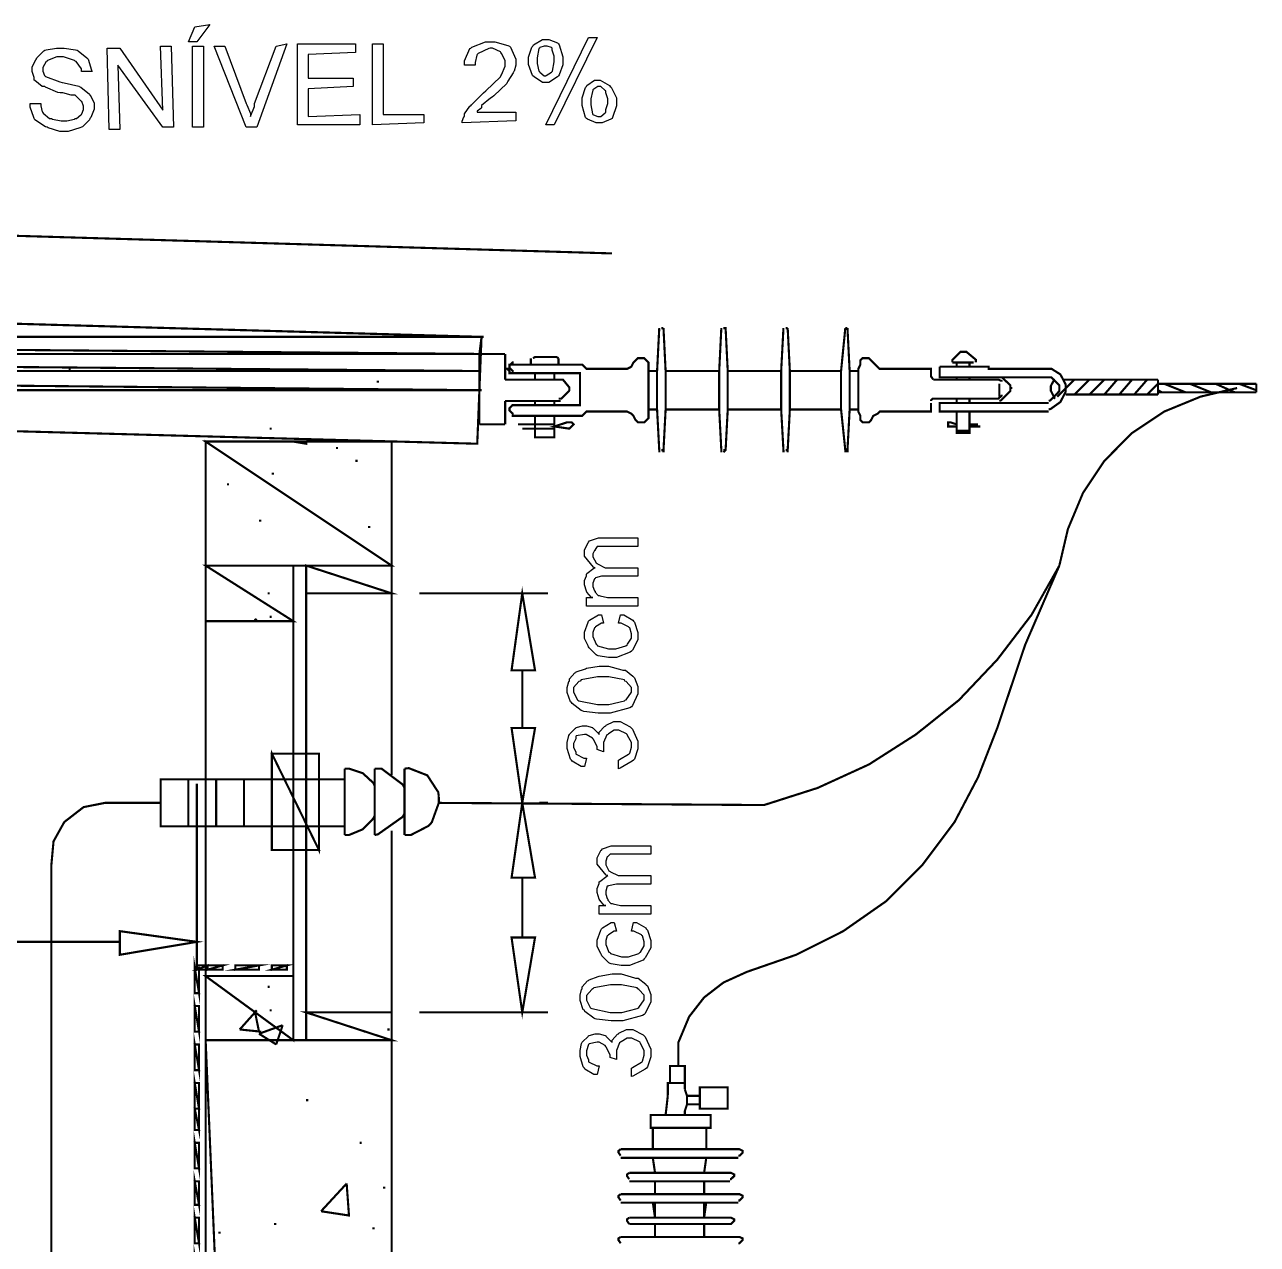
# Model space of a CAD drawing. Extents: x 219 to 1226, y 175 to 465.
# Drawn here: x 635.55 to 659.98, y 440.43 to 464.62 of the extents above; entities that cross this region are included whole.
import ezdxf

# ---------------------------------------------------------------- set-up
doc = ezdxf.new("R2010")
doc.units = 0
doc.header["$MEASUREMENT"] = 0
for name, color, linetype in [('C00-00-00-BLACK', 7, 'Continuous'), ('C00-7E-FF', 150, 'Continuous'), ('C00-FF-00', 3, 'Continuous'), ('C93-95-97', 253, 'Continuous'), ('CFF-00-00', 1, 'Continuous'), ('CFF-7E-00', 30, 'Continuous')]:
    doc.layers.add(name, color=color, linetype=linetype)

msp = doc.modelspace()

# ---------------------------------------------------------------- linework, layer by layer
at = {"layer": 'C00-00-00-BLACK', "const_width": 0.0423}
for points in [[(644.516, 456.307), (605.372, 457.368), (605.456, 459.529), (644.601, 458.426), (644.516, 456.307)], [(654.272, 457.918), (654.018, 457.918), (654.018, 457.834), (654.272, 457.834), (654.272, 457.918)], [(648.08, 457.748), (647.91, 457.748), (647.91, 456.986), (648.08, 456.986), (648.08, 457.748)], [(649.311, 457.748), (648.249, 457.748), (648.249, 456.986), (649.311, 456.986), (649.311, 457.748)], [(650.539, 457.748), (649.48, 457.748), (649.48, 456.986), (650.539, 456.986), (650.539, 457.748)], [(651.726, 457.748), (650.711, 457.748), (650.711, 456.986), (651.726, 456.986), (651.726, 457.748)], [(652.068, 457.748), (651.896, 457.748), (651.896, 456.986), (652.068, 456.986), (652.068, 457.748)], [(646.043, 456.86), (645.661, 456.86), (645.661, 456.434), (646.043, 456.434), (646.043, 456.86)], [(654.272, 456.945), (654.018, 456.945), (654.018, 456.563), (654.272, 456.563), (654.272, 456.945)], [(646.043, 456.649), (646.17, 456.69), (646.3, 456.733), (646.385, 456.733), (646.426, 456.69), (646.385, 456.649), (646.342, 456.606), (646.043, 456.649)], [(640.447, 450.161), (641.379, 448.252), (640.447, 448.252), (640.447, 450.161)], [(641.379, 450.161), (640.447, 450.161), (641.379, 448.252), (641.379, 450.161)], [(641.379, 450.161), (640.444, 450.161), (640.444, 448.252), (641.379, 448.252), (641.379, 450.161)], [(648.631, 443.972), (648.335, 443.972), (648.335, 443.633), (648.631, 443.633), (648.631, 443.972)], [(648.927, 443.38), (648.673, 443.38), (648.673, 443.21), (648.927, 443.21), (648.927, 443.38)], [(649.48, 443.125), (648.927, 443.125), (648.927, 443.549), (649.48, 443.549), (649.48, 443.125)], [(647.953, 442.744), (649.141, 442.744), (649.141, 442.998), (647.953, 442.998), (647.953, 442.744)]]:
    msp.add_lwpolyline(points, close=True, dxfattribs=at)
for points in [[(648.123, 458.599), (648.08, 457.748), (648.08, 456.986), (648.123, 456.18), (648.123, 456.138)], [(648.165, 458.599), (648.207, 458.599)], [(648.249, 457.748), (648.207, 458.599)], [(649.353, 458.599), (649.311, 457.748), (649.311, 456.986), (649.353, 456.18), (649.353, 456.138)], [(649.48, 457.748), (649.438, 458.599), (649.396, 458.599)], [(649.396, 458.599), (649.438, 458.599)], [(650.584, 458.599), (650.539, 457.748), (650.539, 456.986), (650.584, 456.18), (650.584, 456.138)], [(650.625, 458.599), (650.668, 458.599)], [(650.711, 457.748), (650.668, 458.599)], [(651.81, 458.599), (651.726, 457.748), (651.726, 456.986), (651.81, 456.18), (651.81, 456.138)], [(651.81, 458.599), (651.853, 458.599)], [(651.896, 457.748), (651.853, 458.599)], [(644.559, 458.087), (644.559, 456.69)], [(644.559, 458.087), (645.069, 458.087)], [(645.069, 458.087), (645.069, 457.579)], [(646.127, 458.003), (646.085, 458.026), (645.661, 458.026), (645.62, 458.003)], [(654.398, 457.918), (654.398, 457.972), (654.208, 458.13), (654.145, 458.13), (654.091, 458.13), (653.933, 457.972), (653.933, 457.918)], [(636.418, 457.791), (636.46, 457.791)], [(645.196, 457.707), (645.154, 457.707), (645.154, 457.748), (645.112, 457.791), (645.154, 457.791), (645.154, 457.834), (645.154, 457.875), (645.196, 457.875)], [(645.238, 457.918), (645.217, 457.918), (645.154, 457.856), (645.154, 457.834), (645.154, 457.813), (645.217, 457.748), (645.238, 457.748)], [(647.91, 456.986), (647.91, 457.791), (647.91, 457.875), (647.91, 457.918), (647.869, 457.961), (647.826, 458.003), (647.784, 458.003), (647.742, 458.003), (647.7, 458.003), (647.654, 457.961), (647.612, 457.918), (647.57, 457.834), (647.485, 457.791), (646.681, 457.791), (646.596, 457.875), (645.196, 457.875)], [(645.577, 458.003), (645.577, 457.875), (646.127, 457.875)], [(646.127, 457.875), (646.127, 458.003)], [(653.51, 457.622), (653.51, 457.791), (652.491, 457.791), (652.448, 457.834), (652.364, 457.918), (652.321, 457.961), (652.279, 458.003), (652.238, 458.003), (652.195, 458.003), (652.152, 458.003), (652.109, 457.961), (652.109, 457.918), (652.109, 457.875), (652.068, 457.791), (652.068, 456.945), (652.109, 456.86), (652.109, 456.817), (652.109, 456.776), (652.152, 456.733), (652.195, 456.733), (652.238, 456.733), (652.279, 456.733), (652.321, 456.776), (652.364, 456.86), (652.448, 456.902), (652.491, 456.945), (653.51, 456.945), (653.51, 457.113)], [(653.679, 457.834), (654.653, 457.834), (654.653, 457.791), (655.841, 457.791)], [(654.864, 457.622), (653.679, 457.622), (653.679, 457.834)], [(654.357, 457.918), (653.933, 457.918)], [(655.841, 456.986), (655.882, 456.998), (656.073, 457.135), (656.179, 457.342), (656.179, 457.411), (656.179, 457.479), (656.073, 457.681), (655.899, 457.791), (655.841, 457.791)], [(642.524, 457.538), (642.566, 457.538)], [(646.17, 457.579), (645.069, 457.579)], [(645.196, 457.707), (646.553, 457.707), (646.553, 457.072), (645.196, 457.072)], [(646.043, 457.579), (646.043, 457.707), (645.661, 457.707), (645.661, 457.579)], [(646.127, 457.199), (646.181, 457.199), (646.331, 457.348), (646.342, 457.368), (646.342, 457.422), (646.213, 457.579), (646.17, 457.579)], [(646.127, 457.199), (646.181, 457.199), (646.331, 457.348), (646.342, 457.368), (646.342, 457.422), (646.213, 457.579), (646.17, 457.579)], [(648.207, 456.138), (648.207, 456.18), (648.249, 456.986), (648.249, 457.748)], [(649.396, 456.138), (649.438, 456.18), (649.48, 456.986), (649.48, 457.748)], [(650.668, 456.138), (650.668, 456.18), (650.711, 456.986), (650.711, 457.748)], [(651.853, 456.138), (651.853, 456.18), (651.896, 456.986), (651.896, 457.748)], [(653.51, 457.664), (653.51, 457.644), (653.552, 457.579), (653.552, 457.579)], [(654.821, 457.579), (653.552, 457.579)], [(654.272, 457.579), (654.272, 457.622), (654.018, 457.622), (654.018, 457.579)], [(654.909, 457.538), (654.909, 457.549), (654.843, 457.579), (654.821, 457.579)], [(654.864, 457.156), (654.896, 457.167), (655.079, 457.35), (655.079, 457.411), (655.079, 457.465), (654.918, 457.622), (654.864, 457.622)], [(654.864, 457.622), (655.841, 457.622)], [(655.841, 457.156), (655.873, 457.167), (656.052, 457.35), (656.052, 457.411), (656.052, 457.465), (655.893, 457.622), (655.841, 457.622)], [(655.968, 457.579), (655.946, 457.57), (655.882, 457.451), (655.882, 457.411), (655.882, 457.359), (655.957, 457.21), (655.968, 457.199)], [(656.01, 457.241), (656.351, 457.579)], [(656.137, 457.579), (658.005, 457.579)], [(656.351, 457.283), (656.647, 457.579)], [(656.647, 457.283), (656.944, 457.579)], [(656.944, 457.283), (657.199, 457.579)], [(657.24, 457.283), (657.495, 457.579)], [(657.536, 457.283), (657.794, 457.579)], [(658.005, 457.579), (658.005, 457.283)], [(654.864, 457.241), (654.864, 457.495)], [(655.079, 457.411), (655.12, 457.411)], [(657.794, 457.283), (658.005, 457.495)], [(658.005, 457.495), (659.955, 457.495)], [(658.09, 457.325), (658.005, 457.368)], [(658.005, 457.325), (659.955, 457.325)], [(658.556, 457.325), (658.131, 457.495)], [(659.063, 457.325), (658.64, 457.495)], [(659.532, 457.325), (659.148, 457.495)], [(659.955, 457.368), (659.616, 457.495)], [(659.955, 457.325), (659.955, 457.495)], [(646.17, 457.156), (645.069, 457.156)], [(645.069, 457.156), (645.069, 456.69)], [(645.238, 457.072), (645.217, 457.072), (645.154, 457.009), (645.154, 456.986), (645.154, 456.966), (645.217, 456.902), (645.238, 456.902)], [(645.661, 457.156), (645.661, 457.072), (646.043, 457.072), (646.043, 457.156)], [(653.552, 457.199), (653.541, 457.199), (653.51, 457.167), (653.51, 457.156)], [(653.552, 457.199), (654.821, 457.199)], [(655.841, 456.945), (654.653, 456.945), (653.679, 456.945), (653.679, 457.113), (654.864, 457.113)], [(654.018, 457.199), (654.018, 457.113), (654.272, 457.113), (654.272, 457.199)], [(654.821, 457.199), (654.843, 457.199), (654.909, 457.262), (654.909, 457.283)], [(655.841, 457.113), (654.864, 457.113)], [(656.179, 457.283), (658.005, 457.283)], [(645.196, 456.86), (646.596, 456.86), (646.681, 456.945), (647.485, 456.945), (647.57, 456.902), (647.612, 456.86), (647.654, 456.776), (647.7, 456.733), (647.742, 456.733), (647.784, 456.733), (647.826, 456.733), (647.869, 456.776), (647.91, 456.817), (647.91, 456.86), (647.91, 456.945), (647.91, 456.986)], [(640.401, 456.606), (640.444, 456.606)], [(644.559, 456.69), (645.069, 456.69)], [(645.661, 456.69), (645.324, 456.69)], [(645.661, 456.606), (645.408, 456.606)], [(646.043, 456.69), (645.661, 456.69)], [(646.043, 456.606), (645.661, 456.606)], [(654.018, 456.69), (653.891, 456.733), (653.848, 456.733), (653.848, 456.69), (653.848, 456.649), (654.018, 456.649)], [(654.018, 456.563), (654.018, 456.521), (654.272, 456.521), (654.272, 456.563)], [(654.441, 456.69), (654.272, 456.69)], [(654.272, 456.649), (654.484, 456.649)], [(639.133, 456.35), (639.133, 357.966)], [(641.125, 456.35), (641.125, 456.307), (640.87, 456.35)], [(642.82, 449.738), (642.82, 456.35)], [(641.718, 456.222), (641.759, 456.222)], [(648.165, 456.18), (648.207, 456.18)], [(649.396, 456.18), (649.438, 456.18)], [(650.625, 456.18), (650.668, 456.18)], [(651.81, 456.18), (651.853, 456.18)], [(642.101, 455.968), (642.143, 455.968)], [(640.444, 455.715), (640.487, 455.715)], [(639.555, 455.502), (639.598, 455.502)], [(640.191, 454.783), (640.234, 454.783)], [(642.354, 454.656), (642.397, 454.656)], [(641.125, 444.482), (641.125, 453.891), (640.87, 453.891), (640.87, 444.482)], [(640.36, 453.341), (640.401, 453.341)], [(641.125, 453.341), (642.82, 453.341)], [(639.133, 452.79), (640.87, 452.79)], [(640.105, 452.79), (640.148, 452.833)], [(640.148, 452.79), (640.105, 452.833)], [(640.401, 452.876), (640.444, 452.876)], [(641.887, 448.551), (641.887, 449.865)], [(642.482, 449.526), (642.46, 449.579), (642.248, 449.775), (641.977, 449.865), (641.887, 449.865)], [(643.075, 449.483), (643.042, 449.548), (642.621, 449.865), (642.482, 449.865)], [(642.482, 448.551), (642.482, 449.865)], [(643.754, 449.313), (643.743, 449.399), (643.526, 449.733), (643.159, 449.876), (643.075, 449.865)], [(643.075, 449.61), (643.075, 449.865)], [(641.887, 449.652), (638.241, 449.652), (638.241, 448.721), (641.887, 448.721)], [(638.791, 449.652), (638.791, 448.721)], [(639.343, 449.652), (639.343, 448.721)], [(639.895, 449.652), (639.895, 448.721)], [(643.075, 448.551), (643.075, 449.61)], [(643.075, 448.551), (643.202, 448.551), (643.553, 448.732), (643.585, 448.764), (643.617, 448.807), (643.754, 449.187), (643.754, 449.313)], [(641.887, 448.551), (641.977, 448.551), (642.248, 448.663), (642.46, 448.881), (642.482, 448.933)], [(642.482, 448.551), (642.546, 448.562), (643.042, 448.913), (643.075, 448.976)], [(642.82, 357.966), (642.82, 448.637)], [(639.133, 445.753), (640.87, 445.753)], [(640.36, 445.54), (640.401, 445.54)], [(639.809, 444.695), (640.148, 445.075)], [(640.191, 444.651), (640.105, 445.075)], [(640.401, 445.075), (640.444, 445.075)], [(641.125, 445.033), (642.82, 445.033)], [(639.809, 444.695), (640.234, 444.651)], [(640.191, 444.61), (640.659, 444.779)], [(640.191, 444.61), (640.532, 444.398)], [(640.532, 444.398), (640.659, 444.779)], [(642.27, 444.651), (642.313, 444.651)], [(642.736, 444.695), (642.779, 444.695)], [(640.87, 444.482), (641.125, 444.482)], [(648.631, 443.506), (648.631, 443.633), (648.292, 443.633), (648.292, 443.38)], [(648.292, 443.38), (648.249, 442.998)], [(648.673, 443.38), (648.631, 443.506)], [(641.125, 443.294), (641.166, 443.294)], [(648.673, 443.21), (648.631, 443.083)], [(648.292, 442.998), (648.631, 442.998), (648.631, 443.083)], [(647.996, 442.321), (647.996, 442.744)], [(649.054, 442.321), (649.054, 442.744)], [(642.186, 442.448), (642.227, 442.448)], [(647.358, 442.321), (647.358, 442.321), (647.315, 442.288), (647.315, 442.276), (647.315, 442.255), (647.358, 442.192), (647.358, 442.192)], [(649.692, 442.321), (647.358, 442.321)], [(647.358, 442.149), (649.692, 442.149)], [(648.039, 441.853), (647.996, 442.149)], [(649.012, 441.853), (649.054, 442.149)], [(649.692, 442.192), (649.713, 442.192), (649.777, 442.255), (649.777, 442.276), (649.777, 442.288), (649.713, 442.321), (649.692, 442.321)], [(647.528, 441.853), (647.528, 441.853), (647.485, 441.821), (647.485, 441.81), (647.485, 441.789), (647.528, 441.726), (647.528, 441.726)], [(649.523, 441.853), (647.528, 441.853)], [(647.528, 441.683), (649.523, 441.683)], [(648.039, 441.43), (648.039, 441.683)], [(649.012, 441.43), (649.012, 441.683)], [(649.523, 441.726), (649.543, 441.726), (649.607, 441.789), (649.607, 441.81), (649.607, 441.821), (649.543, 441.853), (649.523, 441.853)], [(641.421, 441.091), (641.928, 441.641)], [(641.928, 441.641), (641.974, 441.007), (641.421, 441.091)], [(642.65, 441.557), (642.693, 441.557)], [(647.358, 441.43), (647.358, 441.43), (647.315, 441.398), (647.315, 441.387), (647.315, 441.366), (647.358, 441.303), (647.358, 441.303)], [(649.692, 441.43), (647.358, 441.43)], [(649.692, 441.303), (649.713, 441.303), (649.777, 441.366), (649.777, 441.387), (649.777, 441.398), (649.713, 441.43), (649.692, 441.43)], [(647.358, 441.26), (649.692, 441.26)], [(648.039, 440.964), (647.996, 441.26)], [(648.039, 440.964), (648.039, 441.26)], [(649.012, 440.964), (649.012, 441.26)], [(649.012, 440.964), (649.054, 441.26)], [(647.528, 440.964), (647.528, 440.964), (647.485, 440.932), (647.485, 440.921), (647.485, 440.901), (647.528, 440.837), (647.528, 440.837)], [(649.523, 440.964), (647.528, 440.964)], [(649.523, 440.837), (649.543, 440.837), (649.607, 440.901), (649.607, 440.921), (649.607, 440.932), (649.543, 440.964), (649.523, 440.964)], [(640.487, 440.837), (640.532, 440.837)], [(642.44, 440.752), (642.482, 440.752)], [(647.528, 440.837), (649.523, 440.837)], [(648.039, 440.582), (648.039, 440.837)], [(649.012, 440.582), (649.012, 440.837)], [(639.386, 440.668), (639.428, 440.668)], [(647.358, 440.582), (647.358, 440.582), (647.315, 440.552), (647.315, 440.541), (647.315, 440.52), (647.358, 440.456), (647.358, 440.456)], [(649.692, 440.582), (647.358, 440.582)], [(649.692, 440.456), (649.713, 440.456), (649.777, 440.52), (649.777, 440.541), (649.777, 440.552), (649.713, 440.582), (649.692, 440.582)]]:
    msp.add_lwpolyline(points, dxfattribs=at)
at = {"layer": 'C00-00-00-BLACK'}
for points in [[(641.379, 450.161), (640.447, 450.161), (641.379, 448.252), (641.379, 450.161)], [(640.447, 450.161), (641.379, 448.252), (640.447, 448.252), (640.447, 450.161)]]:
    msp.add_lwpolyline(points, close=True, dxfattribs=at)
at = {"layer": 'C00-7E-FF', "const_width": 0.0423}
for points in [[(614.15, 461.056), (647.189, 460.08)], [(643.371, 453.341), (645.916, 453.341)], [(645.408, 451.815), (645.408, 450.671)], [(638.96, 449.569), (638.96, 445.922)], [(645.747, 449.187), (645.916, 449.187)], [(645.747, 449.187), (645.916, 449.187)], [(645.408, 447.703), (645.408, 446.517)], [(637.433, 446.432), (631.88, 446.432)], [(643.371, 445.033), (645.916, 445.033)]]:
    msp.add_lwpolyline(points, dxfattribs=at)
for points in [[(645.196, 451.815), (645.661, 451.815), (645.408, 453.341), (645.196, 451.815)], [(645.196, 450.671), (645.661, 450.671), (645.408, 449.187), (645.196, 450.671)], [(645.196, 447.703), (645.661, 447.703), (645.408, 449.187), (645.196, 447.703)], [(637.433, 446.644), (637.433, 446.176), (638.96, 446.432), (637.433, 446.644)], [(645.196, 446.517), (645.661, 446.517), (645.408, 445.033), (645.196, 446.517)]]:
    msp.add_lwpolyline(points, close=True, dxfattribs=at)
at = {"layer": 'C00-7E-FF'}
for points in [[(645.196, 451.815), (645.661, 451.815), (645.408, 453.341), (645.196, 451.815)], [(645.196, 450.671), (645.661, 450.671), (645.408, 449.187), (645.196, 450.671)], [(645.196, 447.703), (645.661, 447.703), (645.408, 449.187), (645.196, 447.703)], [(637.433, 446.644), (637.433, 446.176), (638.96, 446.432), (637.433, 446.644)], [(645.196, 446.517), (645.661, 446.517), (645.408, 445.033), (645.196, 446.517)]]:
    msp.add_lwpolyline(points, close=True, dxfattribs=at)
at = {"layer": 'C00-FF-00', "const_width": 0.0423}
for points in [[(638.917, 445.922), (639.003, 445.414), (638.917, 445.414), (638.917, 445.922)], [(639.175, 445.88), (639.175, 445.965), (638.96, 445.88), (639.175, 445.88)], [(639.003, 445.922), (638.917, 445.922), (639.003, 445.414), (639.003, 445.922)], [(639.175, 445.965), (638.96, 445.88), (638.96, 445.965), (639.175, 445.965)], [(639.472, 445.88), (639.472, 445.965), (639.172, 445.88), (639.472, 445.88)], [(639.472, 445.965), (639.172, 445.88), (639.172, 445.965), (639.472, 445.965)], [(640.191, 445.88), (640.191, 445.965), (639.722, 445.88), (640.191, 445.88)], [(640.191, 445.965), (639.722, 445.88), (639.722, 445.965), (640.191, 445.965)], [(640.743, 445.88), (640.743, 445.965), (640.444, 445.88), (640.743, 445.88)], [(640.743, 445.965), (640.444, 445.88), (640.444, 445.965), (640.743, 445.965)], [(638.917, 445.16), (639.003, 444.651), (638.917, 444.651), (638.917, 445.16)], [(639.003, 445.16), (638.917, 445.16), (639.003, 444.651), (639.003, 445.16)], [(638.917, 444.398), (639.003, 443.889), (638.917, 443.889), (638.917, 444.398)], [(639.003, 444.398), (638.917, 444.398), (639.003, 443.889), (639.003, 444.398)], [(638.917, 443.633), (639.003, 443.125), (638.917, 443.125), (638.917, 443.633)], [(639.003, 443.633), (638.917, 443.633), (639.003, 443.125), (639.003, 443.633)], [(639.003, 443.125), (638.917, 443.125), (639.003, 442.702), (639.003, 443.125)], [(638.917, 443.125), (639.003, 442.702), (638.917, 442.702), (638.917, 443.125)], [(638.917, 442.448), (639.003, 441.94), (638.917, 441.94), (638.917, 442.448)], [(639.003, 442.448), (638.917, 442.448), (639.003, 441.94), (639.003, 442.448)], [(639.003, 441.683), (638.917, 441.683), (639.003, 441.218), (639.003, 441.683)], [(638.917, 441.683), (639.003, 441.218), (638.917, 441.218), (638.917, 441.683)], [(638.917, 440.964), (639.003, 440.456), (638.917, 440.456), (638.917, 440.964)], [(639.003, 440.964), (638.917, 440.964), (639.003, 440.456), (639.003, 440.964)], [(638.917, 440.199), (639.003, 439.691), (638.917, 439.691), (638.917, 440.199)]]:
    msp.add_lwpolyline(points, close=True, dxfattribs=at)
at = {"layer": 'C00-FF-00'}
for points in [[(639.003, 445.922), (638.917, 445.922), (639.003, 445.414), (639.003, 445.922)], [(638.917, 445.922), (639.003, 445.414), (638.917, 445.414), (638.917, 445.922)], [(639.175, 445.88), (639.175, 445.965), (638.96, 445.88), (639.175, 445.88)], [(639.175, 445.965), (638.96, 445.88), (638.96, 445.965), (639.175, 445.965)], [(639.472, 445.88), (639.472, 445.965), (639.172, 445.88), (639.472, 445.88)], [(639.472, 445.965), (639.172, 445.88), (639.172, 445.965), (639.472, 445.965)], [(640.191, 445.88), (640.191, 445.965), (639.722, 445.88), (640.191, 445.88)], [(640.191, 445.965), (639.722, 445.88), (639.722, 445.965), (640.191, 445.965)], [(640.743, 445.88), (640.743, 445.965), (640.444, 445.88), (640.743, 445.88)], [(640.743, 445.965), (640.444, 445.88), (640.444, 445.965), (640.743, 445.965)], [(639.003, 445.16), (638.917, 445.16), (639.003, 444.651), (639.003, 445.16)], [(638.917, 445.16), (639.003, 444.651), (638.917, 444.651), (638.917, 445.16)], [(639.003, 444.398), (638.917, 444.398), (639.003, 443.889), (639.003, 444.398)], [(638.917, 444.398), (639.003, 443.889), (638.917, 443.889), (638.917, 444.398)], [(639.003, 443.633), (638.917, 443.633), (639.003, 443.125), (639.003, 443.633)], [(638.917, 443.633), (639.003, 443.125), (638.917, 443.125), (638.917, 443.633)], [(639.003, 443.125), (638.917, 443.125), (639.003, 442.702), (639.003, 443.125)], [(638.917, 443.125), (639.003, 442.702), (638.917, 442.702), (638.917, 443.125)], [(639.003, 442.448), (638.917, 442.448), (639.003, 441.94), (639.003, 442.448)], [(638.917, 442.448), (639.003, 441.94), (638.917, 441.94), (638.917, 442.448)], [(639.003, 441.683), (638.917, 441.683), (639.003, 441.218), (639.003, 441.683)], [(638.917, 441.683), (639.003, 441.218), (638.917, 441.218), (638.917, 441.683)], [(639.003, 440.964), (638.917, 440.964), (639.003, 440.456), (639.003, 440.964)], [(638.917, 440.964), (639.003, 440.456), (638.917, 440.456), (638.917, 440.964)]]:
    msp.add_lwpolyline(points, close=True, dxfattribs=at)
at = {"layer": 'C00-FF-00', "const_width": 0.0423}
for points in [[(639.175, 445.88), (639.175, 445.965)], [(639.003, 443.125), (638.917, 443.125)]]:
    msp.add_lwpolyline(points, dxfattribs=at)
at = {"layer": 'C93-95-97', "const_width": 0.0423}
for points in [[(605.456, 459.529), (644.559, 458.426), (605.413, 458.426), (605.456, 459.529)], [(644.601, 458.426), (644.643, 458.426), (605.413, 458.426), (644.601, 458.426)], [(644.601, 458.426), (605.413, 458.426), (644.559, 458.426), (644.601, 458.426)], [(644.601, 458.426), (605.413, 458.426), (644.559, 458.087), (644.601, 458.426)], [(605.413, 458.426), (644.559, 458.087), (605.413, 458.087), (605.413, 458.426)], [(644.559, 458.087), (605.413, 458.087), (644.559, 457.748), (644.559, 458.087)], [(605.413, 458.087), (644.559, 457.748), (605.413, 457.748), (605.413, 458.087)], [(644.559, 457.748), (605.372, 457.748), (644.559, 457.368), (644.559, 457.748)], [(605.372, 457.748), (644.559, 457.368), (605.372, 457.368), (605.372, 457.748)], [(605.372, 457.368), (605.709, 457.368), (644.559, 457.368), (605.372, 457.368)], [(605.372, 457.368), (644.559, 457.368), (644.601, 457.368), (605.372, 457.368)], [(605.709, 457.368), (644.559, 457.368), (644.516, 456.307), (605.709, 457.368)], [(642.82, 456.35), (639.133, 456.35), (642.82, 453.891), (642.82, 456.35)], [(639.133, 456.35), (642.82, 453.891), (639.133, 453.891), (639.133, 456.35)], [(642.82, 456.35), (639.133, 456.35), (639.175, 456.35), (642.82, 456.35)], [(640.87, 453.891), (639.133, 453.891), (640.87, 452.79), (640.87, 453.891)], [(639.133, 453.891), (640.87, 452.79), (639.133, 452.79), (639.133, 453.891)], [(642.82, 453.891), (641.125, 453.891), (642.82, 453.341), (642.82, 453.891)], [(641.125, 453.891), (642.82, 453.341), (641.125, 453.341), (641.125, 453.891)], [(640.87, 445.753), (639.133, 445.753), (640.87, 444.482), (640.87, 445.753)], [(639.133, 445.753), (640.87, 444.482), (639.133, 444.482), (639.133, 445.753)], [(639.133, 444.482), (642.82, 357.966), (639.133, 357.966), (639.133, 444.482)], [(642.82, 445.033), (641.125, 445.033), (642.82, 444.482), (642.82, 445.033)], [(641.125, 445.033), (642.82, 444.482), (641.125, 444.482), (641.125, 445.033)], [(642.82, 444.482), (639.133, 444.482), (642.82, 357.966), (642.82, 444.482)]]:
    msp.add_lwpolyline(points, close=True, dxfattribs=at)
at = {"layer": 'C93-95-97'}
for points in [[(605.456, 459.529), (644.559, 458.426), (605.413, 458.426), (605.456, 459.529)], [(644.601, 458.426), (644.643, 458.426), (605.413, 458.426), (644.601, 458.426)], [(644.601, 458.426), (605.413, 458.426), (644.559, 458.426), (644.601, 458.426)], [(644.601, 458.426), (605.413, 458.426), (644.559, 458.087), (644.601, 458.426)], [(605.413, 458.426), (644.559, 458.087), (605.413, 458.087), (605.413, 458.426)], [(644.559, 458.087), (605.413, 458.087), (644.559, 457.748), (644.559, 458.087)], [(605.413, 458.087), (644.559, 457.748), (605.413, 457.748), (605.413, 458.087)], [(644.559, 457.748), (605.372, 457.748), (644.559, 457.368), (644.559, 457.748)], [(605.372, 457.748), (644.559, 457.368), (605.372, 457.368), (605.372, 457.748)], [(605.372, 457.368), (605.709, 457.368), (644.559, 457.368), (605.372, 457.368)], [(605.372, 457.368), (644.559, 457.368), (644.601, 457.368), (605.372, 457.368)], [(605.709, 457.368), (644.559, 457.368), (644.516, 456.307), (605.709, 457.368)], [(642.82, 456.35), (639.133, 456.35), (639.175, 456.35), (642.82, 456.35)], [(642.82, 456.35), (639.133, 456.35), (642.82, 453.891), (642.82, 456.35)], [(639.133, 456.35), (642.82, 453.891), (639.133, 453.891), (639.133, 456.35)], [(640.87, 453.891), (639.133, 453.891), (640.87, 452.79), (640.87, 453.891)], [(639.133, 453.891), (640.87, 452.79), (639.133, 452.79), (639.133, 453.891)], [(642.82, 453.891), (641.125, 453.891), (642.82, 453.341), (642.82, 453.891)], [(641.125, 453.891), (642.82, 453.341), (641.125, 453.341), (641.125, 453.891)], [(640.87, 445.753), (639.133, 445.753), (640.87, 444.482), (640.87, 445.753)], [(639.133, 445.753), (640.87, 444.482), (639.133, 444.482), (639.133, 445.753)], [(642.82, 445.033), (641.125, 445.033), (642.82, 444.482), (642.82, 445.033)], [(641.125, 445.033), (642.82, 444.482), (641.125, 444.482), (641.125, 445.033)], [(642.82, 444.482), (639.133, 444.482), (642.82, 357.966), (642.82, 444.482)], [(639.133, 444.482), (642.82, 357.966), (639.133, 357.966), (639.133, 444.482)]]:
    msp.add_lwpolyline(points, close=True, dxfattribs=at)
at = {"layer": 'CFF-00-00', "const_width": 0.0423}
for points in [[(659.574, 457.411), (658.852, 457.241), (658.131, 456.945), (657.495, 456.521), (656.944, 455.968), (656.521, 455.333), (656.221, 454.614), (656.052, 453.891)], [(643.754, 449.187), (650.2, 449.144), (651.261, 449.483), (652.279, 449.949), (653.21, 450.544), (654.059, 451.222), (654.821, 452.026), (655.502, 452.917), (656.052, 453.891)], [(656.052, 453.891), (655.375, 452.322), (654.821, 450.671)], [(649.86, 445.837), (650.837, 446.176), (651.769, 446.644), (652.618, 447.237), (653.337, 447.956), (653.975, 448.807), (654.441, 449.695), (654.821, 450.671)], [(638.241, 449.187), (637.137, 449.187), (636.714, 449.103), (636.332, 448.807), (636.119, 448.425), (636.076, 447.956), (636.076, 442.914), (636.076, 393.106)], [(649.86, 445.837), (649.396, 445.626), (649.012, 445.33), (648.715, 444.948), (648.503, 444.441), (648.503, 443.972)]]:
    msp.add_lwpolyline(points, dxfattribs=at)
at = {"layer": 'CFF-7E-00'}
for points in [[(638.791, 464.276), (638.917, 464.572), (639.216, 464.615), (638.96, 464.276), (638.791, 464.276)], [(637.223, 462.537), (637.18, 464.15), (637.433, 464.15), (638.283, 462.921), (638.241, 464.191), (638.452, 464.191), (638.494, 462.58), (638.283, 462.58), (637.391, 463.811), (637.433, 462.537), (637.223, 462.537)], [(638.876, 462.58), (638.876, 464.191), (639.09, 464.191), (639.09, 462.58), (638.876, 462.58)], [(639.937, 462.58), (639.302, 464.191), (639.513, 464.191), (639.937, 463.049), (639.947, 463.028), (640.021, 462.854), (640.021, 462.795), (640.031, 462.817), (640.105, 462.991), (640.105, 463.049), (640.532, 464.191), (640.743, 464.233), (640.148, 462.58), (639.937, 462.58)], [(640.956, 462.626), (640.956, 464.233), (642.101, 464.233), (642.101, 464.064), (641.166, 464.023), (641.166, 463.557), (642.058, 463.557), (642.058, 463.388), (641.166, 463.345), (641.166, 462.795), (642.186, 462.836), (642.186, 462.626), (640.956, 462.626)], [(642.44, 462.626), (642.44, 464.233), (642.65, 464.233), (642.65, 462.836), (643.458, 462.836), (643.458, 462.668), (642.44, 462.626)], [(645.281, 462.879), (645.281, 462.709), (644.22, 462.668), (644.22, 462.7), (644.252, 462.785), (644.263, 462.795), (644.263, 462.848), (644.367, 462.996), (644.39, 463.006), (644.399, 463.028), (644.612, 463.24), (644.643, 463.261), (644.685, 463.304), (644.974, 463.578), (644.985, 463.598), (644.995, 463.62), (645.069, 463.795), (645.069, 463.853), (645.069, 463.907), (644.995, 464.043), (644.985, 464.064), (644.974, 464.075), (644.821, 464.15), (644.77, 464.15), (644.748, 464.14), (644.537, 464.045), (644.516, 464.023), (644.505, 464.013), (644.474, 463.862), (644.474, 463.811), (644.263, 463.811), (644.263, 463.896), (644.367, 464.14), (644.39, 464.15), (644.41, 464.171), (644.679, 464.276), (644.77, 464.276), (644.865, 464.276), (645.123, 464.202), (645.154, 464.191), (645.175, 464.17), (645.281, 463.933), (645.281, 463.853), (645.281, 463.812), (645.248, 463.695), (645.238, 463.684), (645.227, 463.663), (645.121, 463.494), (645.112, 463.471), (645.101, 463.451), (644.844, 463.207), (644.813, 463.175), (644.781, 463.155), (644.601, 463.013), (644.601, 462.965), (644.589, 462.955), (644.516, 462.898), (644.516, 462.879), (645.281, 462.879)], [(645.535, 463.894), (645.535, 463.969), (645.598, 464.17), (645.62, 464.191), (645.63, 464.213), (645.812, 464.319), (645.874, 464.319), (645.937, 464.319), (646.105, 464.256), (646.127, 464.233), (646.137, 464.213), (646.213, 463.975), (646.213, 463.894), (646.213, 463.821), (646.137, 463.62), (646.127, 463.598), (646.105, 463.578), (645.932, 463.471), (645.874, 463.471), (645.81, 463.471), (645.641, 463.578), (645.62, 463.598), (645.609, 463.609), (645.535, 463.824), (645.535, 463.894)], [(645.874, 464.191), (645.842, 464.191), (645.757, 464.16), (645.747, 464.15), (645.736, 464.14), (645.704, 463.957), (645.704, 463.894), (645.704, 463.842), (645.736, 463.695), (645.747, 463.684), (645.757, 463.674), (645.843, 463.598), (645.874, 463.598), (645.883, 463.609), (645.989, 463.674), (646, 463.684), (646.01, 463.695), (646.043, 463.877), (646.043, 463.937), (646.043, 463.991), (646, 464.111), (646, 464.15), (645.989, 464.16), (645.903, 464.191), (645.874, 464.191)], [(645.874, 462.626), (646.723, 464.36), (646.892, 464.36), (646.043, 462.626), (645.874, 462.626)], [(635.653, 463.049), (635.865, 463.049), (635.865, 463.007), (635.895, 462.89), (635.906, 462.879), (635.916, 462.858), (636.036, 462.752), (636.076, 462.752), (636.097, 462.743), (636.273, 462.709), (636.332, 462.709), (636.385, 462.709), (636.533, 462.743), (636.545, 462.752), (636.576, 462.752), (636.66, 462.827), (636.671, 462.836), (636.681, 462.847), (636.714, 462.936), (636.714, 462.965), (636.714, 462.996), (636.681, 463.091), (636.671, 463.091), (636.66, 463.102), (636.554, 463.208), (636.545, 463.218), (636.47, 463.218), (636.303, 463.261), (636.248, 463.261), (636.204, 463.272), (635.959, 463.378), (635.949, 463.388), (635.895, 463.388), (635.747, 463.505), (635.737, 463.514), (635.737, 463.568), (635.695, 463.688), (635.695, 463.727), (635.695, 463.78), (635.768, 463.917), (635.78, 463.937), (635.789, 463.959), (635.927, 464.097), (635.949, 464.107), (635.97, 464.118), (636.178, 464.15), (636.248, 464.15), (636.332, 464.15), (636.555, 464.118), (636.587, 464.107), (636.608, 464.097), (636.776, 463.959), (636.798, 463.937), (636.808, 463.928), (636.872, 463.715), (636.884, 463.684), (636.671, 463.684), (636.671, 463.737), (636.565, 463.885), (636.545, 463.894), (636.533, 463.906), (636.318, 463.98), (636.248, 463.98), (636.183, 463.98), (636.002, 463.906), (635.992, 463.894), (635.97, 463.885), (635.906, 463.766), (635.906, 463.727), (635.906, 463.695), (635.938, 463.609), (635.949, 463.598), (635.959, 463.589), (636.247, 463.482), (636.291, 463.471), (636.332, 463.462), (636.619, 463.398), (636.63, 463.388), (636.662, 463.378), (636.83, 463.24), (636.841, 463.218), (636.85, 463.208), (636.926, 463.057), (636.926, 463.006), (636.926, 462.942), (636.861, 462.774), (636.841, 462.752), (636.83, 462.731), (636.692, 462.592), (636.671, 462.58), (636.639, 462.57), (636.408, 462.496), (636.332, 462.496), (636.247, 462.496), (636.013, 462.57), (635.992, 462.58), (635.96, 462.592), (635.747, 462.731), (635.737, 462.752), (635.726, 462.774), (635.653, 462.981), (635.653, 463.049)], [(646.596, 463.091), (646.596, 463.166), (646.659, 463.367), (646.681, 463.388), (646.691, 463.409), (646.841, 463.514), (646.892, 463.514), (646.955, 463.514), (647.136, 463.409), (647.147, 463.388), (647.168, 463.378), (647.274, 463.163), (647.274, 463.091), (647.274, 463.007), (647.198, 462.774), (647.189, 462.752), (647.166, 462.743), (646.993, 462.668), (646.935, 462.668), (646.871, 462.668), (646.702, 462.743), (646.681, 462.752), (646.659, 462.774), (646.596, 463.013), (646.596, 463.091)], [(646.935, 463.388), (646.903, 463.388), (646.808, 463.324), (646.808, 463.302), (646.797, 463.292), (646.765, 463.142), (646.765, 463.091), (646.765, 463.028), (646.797, 462.847), (646.808, 462.836), (646.818, 462.827), (646.905, 462.795), (646.935, 462.795), (646.967, 462.795), (647.051, 462.869), (647.062, 462.879), (647.062, 462.933), (647.104, 463.053), (647.104, 463.091), (647.104, 463.145), (647.062, 463.263), (647.062, 463.302), (647.051, 463.313), (646.964, 463.388), (646.935, 463.388)], [(647.7, 453.087), (646.681, 453.087), (646.681, 453.256), (646.808, 453.256), (646.777, 453.256), (646.691, 453.362), (646.681, 453.383), (646.681, 453.383), (646.639, 453.511), (646.639, 453.552), (646.639, 453.595), (646.681, 453.69), (646.681, 453.722), (646.691, 453.733), (646.827, 453.839), (646.85, 453.849), (646.818, 453.86), (646.639, 454.075), (646.639, 454.145), (646.639, 454.199), (646.712, 454.348), (646.723, 454.357), (646.743, 454.379), (646.918, 454.441), (646.978, 454.441), (647.7, 454.441), (647.7, 454.272), (647.062, 454.272), (647.019, 454.272), (646.924, 454.272), (646.892, 454.272), (646.892, 454.272), (646.85, 454.21), (646.85, 454.188), (646.838, 454.188), (646.808, 454.126), (646.808, 454.103), (646.808, 454.062), (646.87, 453.945), (646.892, 453.934), (646.902, 453.925), (647.053, 453.849), (647.104, 453.849), (647.7, 453.849), (647.7, 453.679), (647.019, 453.679), (646.976, 453.679), (646.859, 453.649), (646.85, 453.638), (646.838, 453.628), (646.808, 453.54), (646.808, 453.51), (646.808, 453.478), (646.838, 453.394), (646.85, 453.383), (646.85, 453.362), (646.913, 453.299), (646.935, 453.299), (646.955, 453.289), (647.099, 453.256), (647.147, 453.256), (647.7, 453.256), (647.7, 453.087)], [(647.315, 452.748), (647.358, 452.917), (647.421, 452.917), (647.601, 452.812), (647.612, 452.79), (647.633, 452.77), (647.7, 452.563), (647.7, 452.494), (647.7, 452.42), (647.591, 452.217), (647.57, 452.195), (647.548, 452.174), (647.278, 452.068), (647.189, 452.068), (647.114, 452.068), (646.913, 452.101), (646.892, 452.111), (646.87, 452.122), (646.732, 452.26), (646.723, 452.28), (646.712, 452.303), (646.639, 452.447), (646.639, 452.494), (646.639, 452.569), (646.712, 452.77), (646.723, 452.79), (646.743, 452.812), (646.918, 452.917), (646.978, 452.917), (647.019, 452.748), (646.976, 452.748), (646.859, 452.675), (646.85, 452.663), (646.838, 452.654), (646.808, 452.567), (646.808, 452.537), (646.808, 452.483), (646.87, 452.333), (646.892, 452.322), (646.902, 452.301), (647.117, 452.238), (647.189, 452.238), (647.262, 452.238), (647.463, 452.301), (647.485, 452.322), (647.494, 452.333), (647.57, 452.454), (647.57, 452.494), (647.57, 452.537), (647.537, 452.654), (647.528, 452.663), (647.516, 452.675), (647.365, 452.748), (647.315, 452.748)], [(647.019, 450.967), (646.913, 450.967), (646.628, 451), (646.596, 451.01), (646.574, 451.021), (646.395, 451.159), (646.385, 451.179), (646.363, 451.191), (646.3, 451.372), (646.3, 451.433), (646.3, 451.476), (646.331, 451.593), (646.342, 451.603), (646.342, 451.645), (646.447, 451.762), (646.469, 451.772), (646.479, 451.783), (646.659, 451.846), (646.681, 451.856), (646.681, 451.856), (646.933, 451.899), (647.019, 451.899), (647.114, 451.899), (647.379, 451.826), (647.401, 451.815), (647.453, 451.815), (647.601, 451.699), (647.612, 451.688), (647.633, 451.667), (647.7, 451.492), (647.7, 451.433), (647.7, 451.349), (647.591, 451.116), (647.57, 451.094), (647.539, 451.073), (647.148, 450.967), (647.019, 450.967)], [(647.019, 451.137), (647.125, 451.137), (647.432, 451.212), (647.443, 451.222), (647.464, 451.233), (647.57, 451.383), (647.57, 451.433), (647.57, 451.476), (647.464, 451.593), (647.443, 451.603), (647.432, 451.624), (647.122, 451.688), (647.019, 451.688), (646.902, 451.688), (646.574, 451.624), (646.553, 451.603), (646.531, 451.593), (646.426, 451.473), (646.426, 451.433), (646.426, 451.381), (646.501, 451.233), (646.512, 451.222), (646.532, 451.212), (646.896, 451.137), (647.019, 451.137)], [(647.315, 449.865), (647.315, 450.034), (647.336, 450.045), (647.516, 450.151), (647.528, 450.161), (647.537, 450.172), (647.57, 450.292), (647.57, 450.331), (647.57, 450.384), (647.494, 450.523), (647.485, 450.544), (647.474, 450.555), (647.323, 450.63), (647.274, 450.63), (647.231, 450.63), (647.114, 450.555), (647.104, 450.544), (647.082, 450.534), (647.019, 450.382), (647.019, 450.331), (647.019, 450.299), (647.019, 450.227), (647.019, 450.202), (646.892, 450.245), (646.892, 450.245), (646.892, 450.245), (646.892, 450.245), (646.892, 450.299), (646.818, 450.449), (646.808, 450.46), (646.797, 450.471), (646.677, 450.544), (646.639, 450.544), (646.639, 450.544), (646.479, 450.513), (646.469, 450.501), (646.469, 450.459), (646.426, 450.364), (646.426, 450.331), (646.426, 450.289), (646.469, 450.194), (646.469, 450.161), (646.479, 450.151), (646.63, 450.075), (646.681, 450.075), (646.639, 449.906), (646.575, 449.906), (646.395, 450.014), (646.385, 450.034), (646.363, 450.056), (646.3, 450.263), (646.3, 450.331), (646.3, 450.384), (646.331, 450.523), (646.342, 450.544), (646.352, 450.555), (646.458, 450.661), (646.469, 450.671), (646.479, 450.682), (646.599, 450.714), (646.639, 450.714), (646.68, 450.714), (646.797, 450.682), (646.808, 450.671), (646.818, 450.661), (646.924, 450.555), (646.935, 450.544), (646.935, 450.587), (647.04, 450.704), (647.062, 450.714), (647.071, 450.725), (647.223, 450.798), (647.274, 450.798), (647.347, 450.798), (647.548, 450.693), (647.57, 450.671), (647.591, 450.65), (647.7, 450.411), (647.7, 450.331), (647.7, 450.257), (647.633, 450.056), (647.612, 450.034), (647.589, 450.014), (647.347, 449.876), (647.315, 449.865)], [(647.953, 446.983), (646.935, 446.983), (646.935, 447.153), (647.062, 447.153), (647.03, 447.153), (646.944, 447.259), (646.935, 447.28), (646.935, 447.28), (646.892, 447.408), (646.892, 447.449), (646.892, 447.492), (646.935, 447.587), (646.935, 447.619), (646.944, 447.63), (647.082, 447.736), (647.104, 447.745), (647.072, 447.756), (646.892, 447.971), (646.892, 448.042), (646.892, 448.095), (646.967, 448.243), (646.978, 448.252), (646.998, 448.275), (647.172, 448.338), (647.231, 448.338), (647.953, 448.338), (647.953, 448.168), (647.315, 448.168), (647.273, 448.168), (647.177, 448.168), (647.147, 448.168), (647.147, 448.168), (647.104, 448.126), (647.104, 448.126), (647.093, 448.116), (647.062, 448.029), (647.062, 447.999), (647.062, 447.958), (647.125, 447.84), (647.147, 447.829), (647.157, 447.82), (647.307, 447.745), (647.358, 447.745), (647.953, 447.745), (647.953, 447.576), (647.274, 447.576), (647.274, 447.576), (647.114, 447.544), (647.104, 447.533), (647.093, 447.533), (647.062, 447.438), (647.062, 447.406), (647.062, 447.375), (647.093, 447.291), (647.104, 447.28), (647.104, 447.259), (647.166, 447.194), (647.189, 447.194), (647.209, 447.184), (647.352, 447.153), (647.401, 447.153), (647.953, 447.153), (647.953, 446.983)], [(647.57, 446.644), (647.612, 446.814), (647.675, 446.814), (647.855, 446.709), (647.866, 446.687), (647.887, 446.666), (647.953, 446.459), (647.953, 446.391), (647.953, 446.316), (647.844, 446.114), (647.824, 446.092), (647.802, 446.071), (647.533, 445.965), (647.443, 445.965), (647.369, 445.965), (647.168, 445.997), (647.147, 446.006), (647.125, 446.017), (646.987, 446.155), (646.978, 446.176), (646.967, 446.198), (646.892, 446.342), (646.892, 446.391), (646.892, 446.465), (646.967, 446.666), (646.978, 446.687), (646.998, 446.709), (647.172, 446.814), (647.231, 446.814), (647.274, 446.644), (647.231, 446.644), (647.114, 446.571), (647.104, 446.56), (647.093, 446.55), (647.062, 446.462), (647.062, 446.432), (647.062, 446.38), (647.125, 446.229), (647.147, 446.219), (647.157, 446.198), (647.372, 446.133), (647.443, 446.133), (647.516, 446.133), (647.718, 446.198), (647.74, 446.219), (647.749, 446.229), (647.824, 446.351), (647.824, 446.391), (647.824, 446.433), (647.791, 446.55), (647.781, 446.56), (647.77, 446.571), (647.62, 446.644), (647.57, 446.644)], [(647.274, 444.864), (647.168, 444.864), (646.881, 444.897), (646.85, 444.907), (646.827, 444.917), (646.648, 445.054), (646.639, 445.075), (646.616, 445.086), (646.553, 445.269), (646.553, 445.33), (646.553, 445.372), (646.585, 445.489), (646.596, 445.499), (646.596, 445.542), (646.701, 445.659), (646.723, 445.669), (646.732, 445.679), (646.913, 445.743), (646.935, 445.753), (646.935, 445.753), (647.189, 445.796), (647.274, 445.796), (647.369, 445.796), (647.632, 445.721), (647.654, 445.71), (647.706, 445.71), (647.855, 445.594), (647.866, 445.583), (647.887, 445.562), (647.953, 445.389), (647.953, 445.33), (647.953, 445.246), (647.844, 445.013), (647.824, 444.991), (647.792, 444.97), (647.403, 444.864), (647.274, 444.864)], [(647.274, 445.033), (647.379, 445.033), (647.686, 445.108), (647.697, 445.118), (647.718, 445.128), (647.824, 445.28), (647.824, 445.33), (647.824, 445.372), (647.718, 445.489), (647.697, 445.499), (647.686, 445.521), (647.376, 445.583), (647.274, 445.583), (647.157, 445.583), (646.829, 445.521), (646.808, 445.499), (646.786, 445.489), (646.681, 445.37), (646.681, 445.33), (646.681, 445.277), (646.754, 445.128), (646.765, 445.118), (646.786, 445.108), (647.151, 445.033), (647.274, 445.033)], [(647.57, 443.76), (647.57, 443.93), (647.591, 443.941), (647.773, 444.047), (647.784, 444.056), (647.793, 444.067), (647.826, 444.187), (647.826, 444.226), (647.826, 444.28), (647.752, 444.42), (647.742, 444.441), (647.731, 444.452), (647.578, 444.525), (647.528, 444.525), (647.485, 444.525), (647.367, 444.452), (647.358, 444.441), (647.336, 444.431), (647.274, 444.278), (647.274, 444.226), (647.274, 444.194), (647.274, 444.124), (647.274, 444.099), (647.147, 444.142), (647.147, 444.142), (647.147, 444.142), (647.147, 444.142), (647.147, 444.195), (647.071, 444.344), (647.062, 444.356), (647.051, 444.377), (646.931, 444.441), (646.892, 444.441), (646.892, 444.441), (646.732, 444.409), (646.723, 444.398), (646.723, 444.398), (646.681, 444.27), (646.681, 444.226), (646.681, 444.184), (646.723, 444.09), (646.723, 444.056), (646.732, 444.047), (646.884, 443.972), (646.935, 443.972), (646.892, 443.803), (646.829, 443.803), (646.648, 443.909), (646.639, 443.93), (646.616, 443.952), (646.553, 444.158), (646.553, 444.226), (646.553, 444.28), (646.585, 444.42), (646.596, 444.441), (646.605, 444.452), (646.712, 444.558), (646.723, 444.568), (646.732, 444.578), (646.852, 444.61), (646.892, 444.61), (646.933, 444.61), (647.051, 444.578), (647.062, 444.568), (647.071, 444.558), (647.177, 444.452), (647.189, 444.441), (647.189, 444.484), (647.293, 444.601), (647.315, 444.61), (647.325, 444.621), (647.476, 444.695), (647.528, 444.695), (647.602, 444.695), (647.805, 444.59), (647.826, 444.568), (647.847, 444.547), (647.953, 444.307), (647.953, 444.226), (647.953, 444.153), (647.89, 443.952), (647.869, 443.93), (647.847, 443.909), (647.602, 443.771), (647.57, 443.76)]]:
    msp.add_lwpolyline(points, close=True, dxfattribs=at)

doc.saveas('drawing.dxf')
